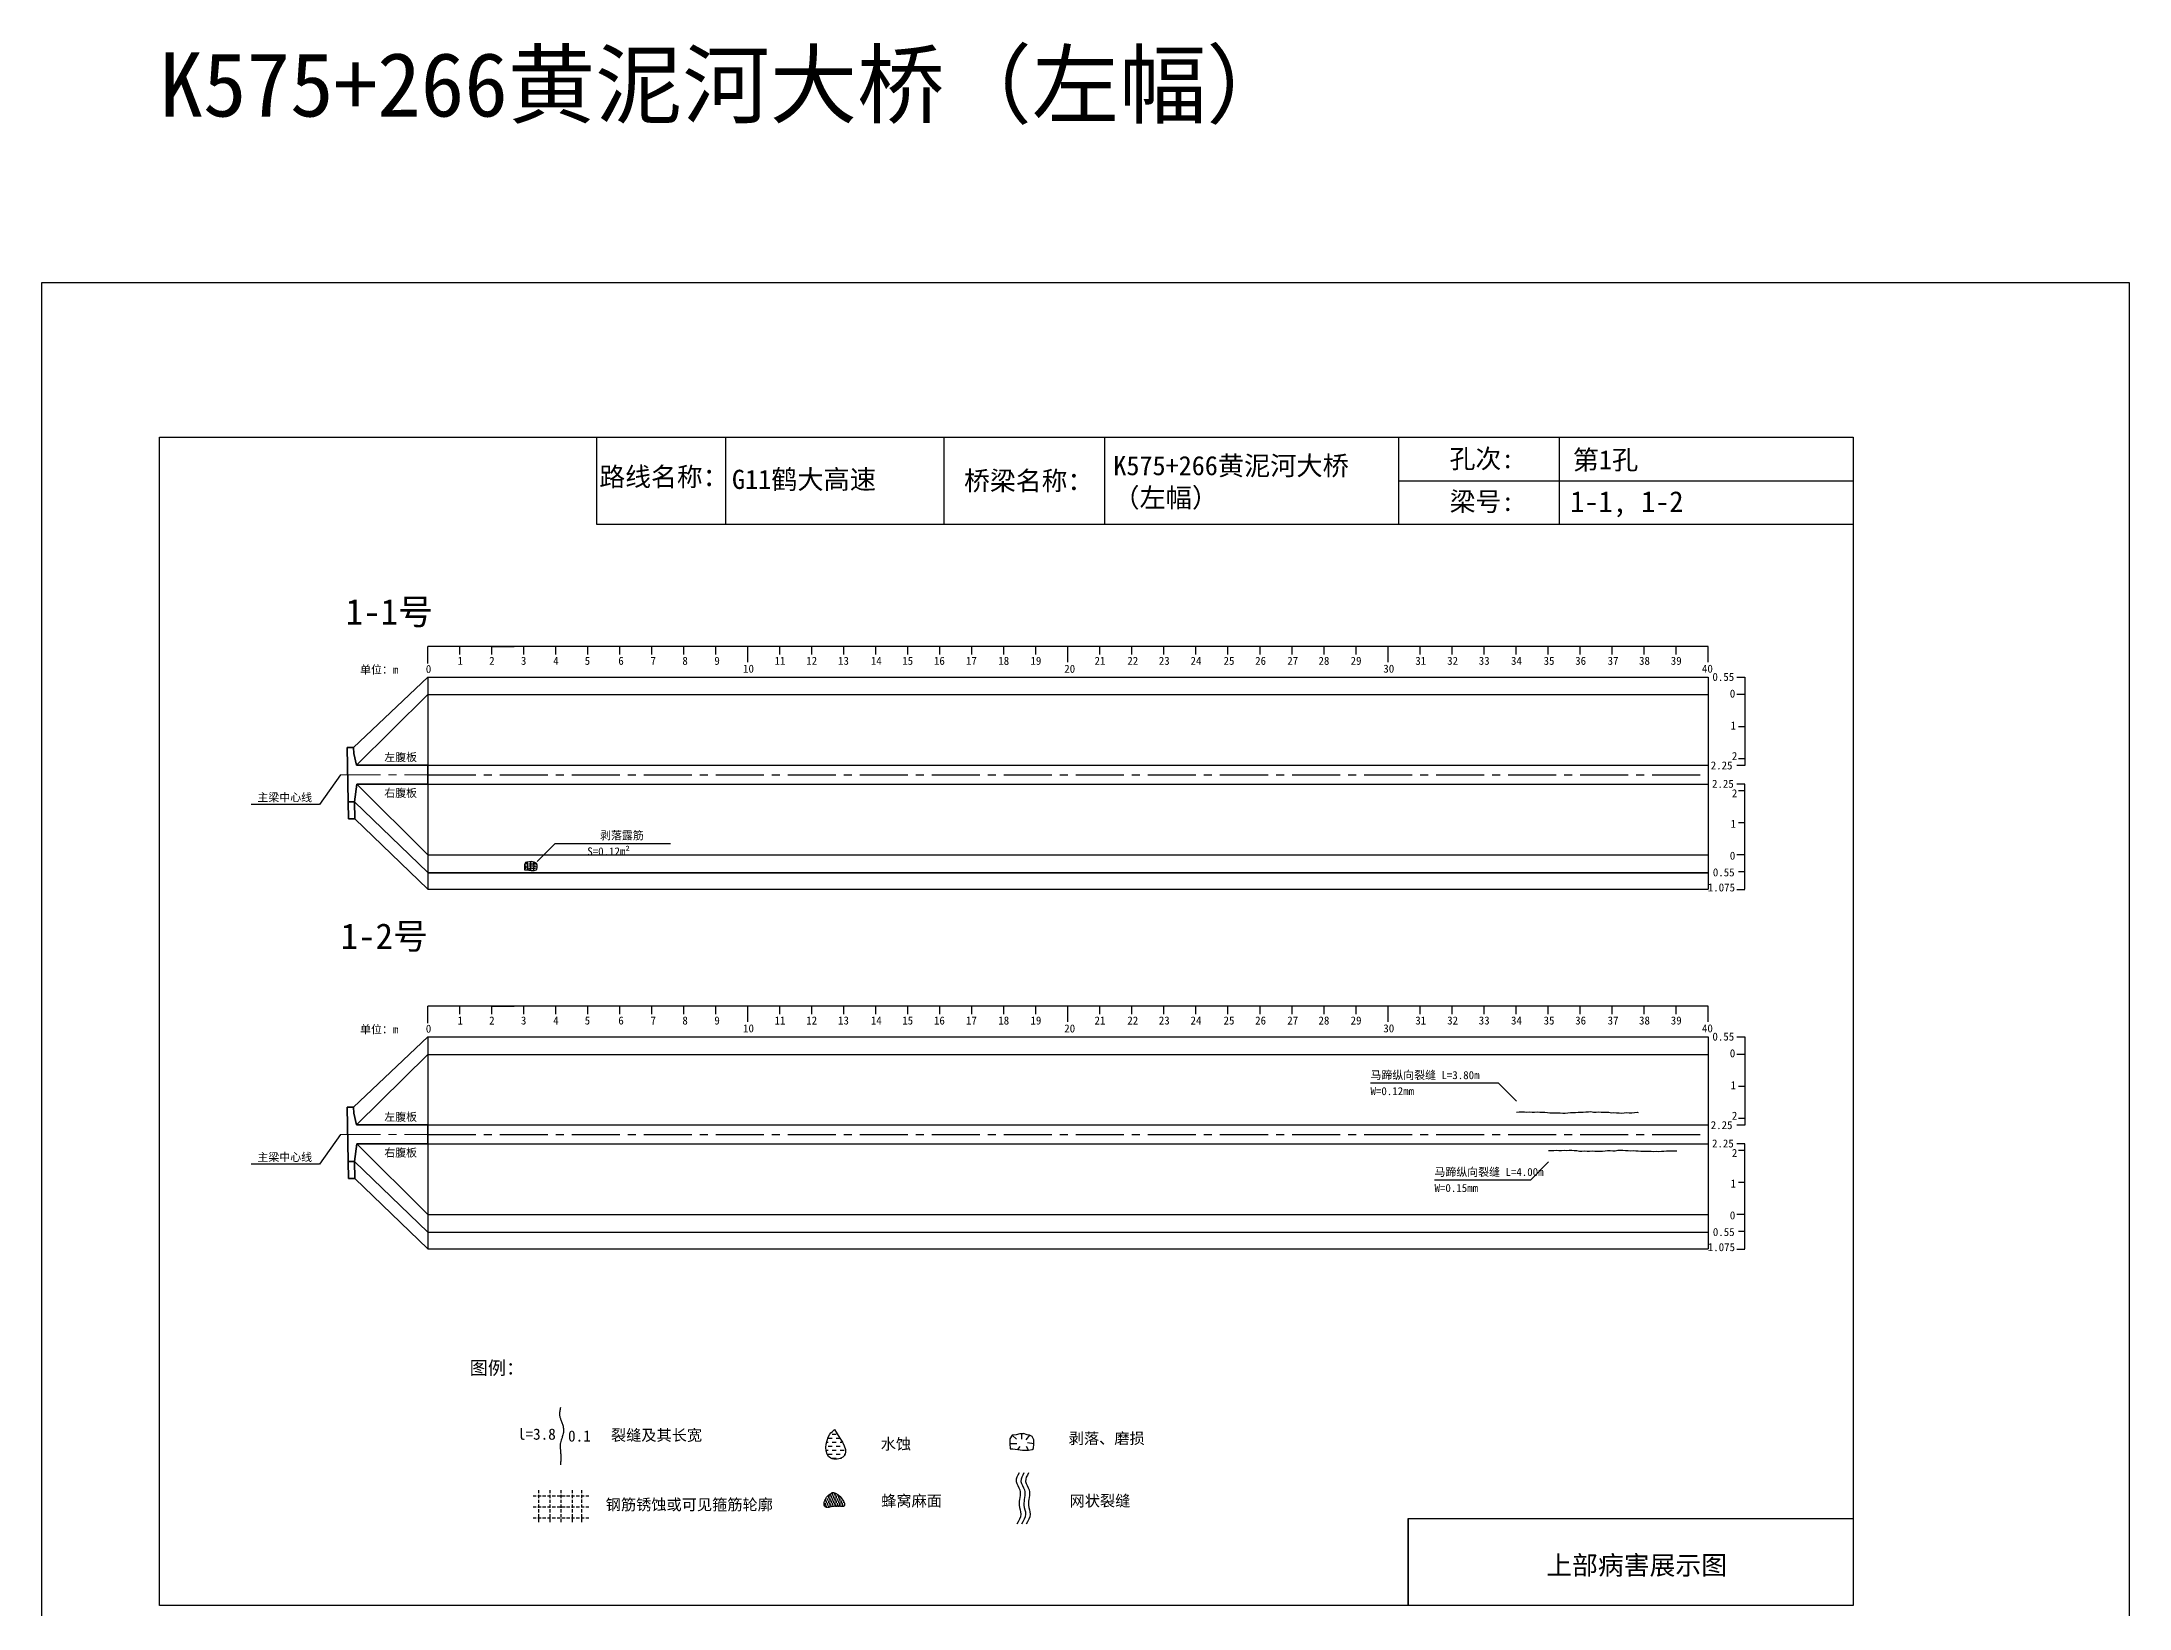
# Model space of a CAD drawing. Header units: millimetres. Extents: x -37 to 615, y -7153 to 23.
# Drawn here: x -37 to 615, y -466 to 23 of the extents above; entities that cross this region are included whole.
import ezdxf

# ---------------------------------------------------------------- set-up
doc = ezdxf.new("R2010")
doc.units = ezdxf.units.MM
for name, pattern in [('CENTER', [2, 1.25, -0.25, 0.25, -0.25]), ('CENTER2', [1.125, 0.75, -0.125, 0.125, -0.125]), ('DASHED', [0.75, 0.5, -0.25])]:
    doc.linetypes.add(name, pattern=pattern)
for name, color, linetype in [('加固措施', 7, 'Continuous'), ('图层1', 7, 'Continuous'), ('病害', 5, 'Continuous'), ('轮廓', 3, 'Continuous')]:
    doc.layers.add(name, color=color, linetype=linetype)
doc.layers.add('虚线', color=7, linetype='Continuous', lineweight=30)
doc.styles.get("Standard").update_dxf_attribs({"font": ''})
doc.styles.add('汉字', font='')
doc.styles.get('Standard').set_extended_font_data('SimSun')
doc.styles.get('汉字').set_extended_font_data('SimSun')
pattern_1 = [(0, (-2783.5002, -201.1734), (0.38480574, 0.76961148), [0, -0.76961148])]
pattern_2 = [(0, (-4794.9262, -487.88576), (0.38480574, 0.76961148), [0, -0.76961148])]
pattern_3 = [(0, (-2240.9707, -124.7498), (1.2467706, 1.2467706), [1.2467706, -1.2467706])]

# ---------------------------------------------------------------- blocks, each defined once
blk = doc.blocks.new('adfsd')
at = {"lineweight": -2, "ltscale": 0.5}
for p, q in [((1140.897, -3083.694), (1140.936, -3083.729)), ((1140.983, -3083.682), (1140.981, -3083.729)), ((1141.053, -3083.694), (1141.022, -3083.735)), ((1140.876, -3083.768), (1140.94, -3083.769)), ((1140.948, -3083.824), (1140.969, -3083.796)), ((1141.045, -3083.83), (1141.028, -3083.796)), ((1141.094, -3083.772), (1141.036, -3083.763))]:
    blk.add_line(p, q, dxfattribs=at)
blk.add_lwpolyline([(1141, -3083.682), (1140.967, -3083.682), (1140.934, -3083.69), (1140.897, -3083.694), (1140.876, -3083.727), (1140.876, -3083.768), (1140.88, -3083.818), (1140.905, -3083.818), (1140.991, -3083.83), (1141.045, -3083.83), (1141.078, -3083.822), (1141.09, -3083.814), (1141.094, -3083.772), (1141.094, -3083.735), (1141.078, -3083.707), (1141.053, -3083.694), (1141.033, -3083.69), (1141, -3083.678)], dxfattribs=at)
blk = doc.blocks.new('chi')
at = {"color": 0}
for p, q in [((1147.409, -3079.329), (1147.409, -3078.8)), ((1187.409, -3078.8), (1147.409, -3078.8)), ((1148.409, -3079.041), (1148.409, -3078.8)), ((1149.409, -3079.041), (1149.409, -3078.8)), ((1149.409, -3078.8), (1150.109, -3078.8)), ((1150.409, -3079.041), (1150.409, -3078.8)), ((1151.409, -3079.041), (1151.409, -3078.8)), ((1152.409, -3079.041), (1152.409, -3078.8)), ((1153.409, -3079.041), (1153.409, -3078.8)), ((1154.409, -3079.041), (1154.409, -3078.8)), ((1155.409, -3079.041), (1155.409, -3078.8)), ((1156.409, -3079.041), (1156.409, -3078.8)), ((1157.409, -3079.283), (1157.409, -3078.8)), ((1158.409, -3079.041), (1158.409, -3078.8)), ((1159.409, -3079.041), (1159.409, -3078.8)), ((1160.409, -3079.041), (1160.409, -3078.8)), ((1161.409, -3079.041), (1161.409, -3078.8)), ((1162.409, -3079.041), (1162.409, -3078.8)), ((1163.409, -3079.041), (1163.409, -3078.8)), ((1164.409, -3079.041), (1164.409, -3078.8)), ((1165.409, -3079.041), (1165.409, -3078.8)), ((1166.409, -3079.041), (1166.409, -3078.8)), ((1167.409, -3079.283), (1167.409, -3078.8)), ((1168.409, -3079.041), (1168.409, -3078.8)), ((1169.409, -3079.041), (1169.409, -3078.8)), ((1170.409, -3079.041), (1170.409, -3078.8)), ((1171.409, -3079.041), (1171.409, -3078.8)), ((1172.409, -3079.041), (1172.409, -3078.8)), ((1173.409, -3079.041), (1173.409, -3078.8)), ((1174.409, -3079.041), (1174.409, -3078.8)), ((1175.409, -3079.041), (1175.409, -3078.8)), ((1176.409, -3079.041), (1176.409, -3078.8)), ((1177.409, -3079.283), (1177.409, -3078.8)), ((1178.409, -3079.041), (1178.409, -3078.8)), ((1179.409, -3079.041), (1179.409, -3078.8)), ((1180.409, -3079.041), (1180.409, -3078.8)), ((1181.409, -3079.041), (1181.409, -3078.8)), ((1182.409, -3079.041), (1182.409, -3078.8)), ((1183.409, -3079.041), (1183.409, -3078.8)), ((1184.409, -3079.041), (1184.409, -3078.8)), ((1185.409, -3079.041), (1185.409, -3078.8)), ((1186.409, -3079.041), (1186.409, -3078.8)), ((1187.409, -3079.283), (1187.409, -3078.8))]:
    blk.add_line(p, q, dxfattribs=at)
for s, p in [('0', (1147.349, -3079.623)), ('1', (1148.339, -3079.368)), ('2', (1149.328, -3079.368)), ('3', (1150.319, -3079.368)), ('4', (1151.329, -3079.368)), ('5', (1152.313, -3079.368)), ('6', (1153.363, -3079.368)), ('7', (1154.37, -3079.368)), ('8', (1155.363, -3079.368)), ('9', (1156.363, -3079.368)), ('10', (1157.259, -3079.613)), ('11', (1158.242, -3079.368)), ('12', (1159.233, -3079.368)), ('13', (1160.227, -3079.368)), ('14', (1161.252, -3079.368)), ('15', (1162.233, -3079.368)), ('16', (1163.223, -3079.368)), ('17', (1164.224, -3079.368)), ('18', (1165.232, -3079.368)), ('19', (1166.238, -3079.368)), ('20', (1167.294, -3079.617)), ('21', (1168.24, -3079.368)), ('22', (1169.264, -3079.368)), ('23', (1170.247, -3079.368)), ('24', (1171.24, -3079.368)), ('25', (1172.271, -3079.368)), ('26', (1173.258, -3079.368)), ('27', (1174.261, -3079.368)), ('28', (1175.236, -3079.368)), ('29', (1176.24, -3079.368)), ('30', (1177.262, -3079.613)), ('31', (1178.261, -3079.368)), ('32', (1179.256, -3079.368)), ('33', (1180.243, -3079.368)), ('34', (1181.251, -3079.368)), ('35', (1182.269, -3079.368)), ('36', (1183.256, -3079.368)), ('37', (1184.269, -3079.368)), ('38', (1185.251, -3079.368)), ('39', (1186.242, -3079.368)), ('40', (1187.216, -3079.613))]:
    blk.add_text(s, height=0.25).set_placement(p)
blk = doc.blocks.new('kopp')
at = {"color": 0}
for p, q in [((1188.308, -3078.25), (1188.558, -3078.25)), ((1188.558, -3078.25), (1188.558, -3078.8)), ((1188.558, -3078.8), (1188.308, -3078.8)), ((1188.558, -3078.8), (1188.558, -3079.8)), ((1188.558, -3079.8), (1188.358, -3079.8)), ((1188.558, -3079.8), (1188.558, -3079.8)), ((1188.558, -3079.8), (1188.558, -3080.8)), ((1188.558, -3081.009), (1188.308, -3081.009)), ((1188.558, -3080.8), (1188.358, -3080.8)), ((1188.558, -3080.8), (1188.558, -3081.009)), ((1188.558, -3081.592), (1188.308, -3081.592)), ((1188.558, -3081.8), (1188.358, -3081.8)), ((1188.558, -3081.8), (1188.558, -3081.592)), ((1188.558, -3082.8), (1188.558, -3081.8)), ((1188.558, -3082.8), (1188.358, -3082.8)), ((1188.558, -3083.8), (1188.558, -3082.8)), ((1188.558, -3082.8), (1188.558, -3082.8)), ((1188.558, -3083.8), (1188.308, -3083.8)), ((1188.558, -3084.875), (1188.558, -3083.8)), ((1188.558, -3084.338), (1188.358, -3084.338)), ((1188.308, -3084.888), (1188.558, -3084.888))]:
    blk.add_line(p, q, dxfattribs=at)
for s, p in [('0.55', (1187.543, -3078.37)), ('0', (1188.086, -3078.891)), ('1', (1188.109, -3079.89)), ('2', (1188.15, -3080.842)), ('2.25', (1187.49, -3081.135)), ('2.25', (1187.53, -3081.708)), ('2', (1188.15, -3082.006)), ('1', (1188.109, -3082.959)), ('0', (1188.086, -3083.954)), ('0.55', (1187.556, -3084.474)), ('1.075', (1187.398, -3084.946))]:
    blk.add_text(s, height=0.25).set_placement(p)

msp = doc.modelspace()

# ---------------------------------------------------------------- hatches: boundary and pattern name
at = {"layer": '加固措施', "lineweight": -2}
h = msp.add_hatch(dxfattribs=at)
h.set_pattern_fill('DASH', color=256, scale=0.626645)
h.set_pattern_definition(pattern_3)
edge = h.paths.add_edge_path()
edge.add_spline(control_points=[(210.85, -410.12), (210.36, -410.55), (208.03, -412.61), (207.41, -420.1), (216.74, -418.77), (213.29, -413.7), (210.85, -410.12)], knot_values=[0, 0, 0, 0, 3.237042, 15.187225, 21.182779, 35.601669, 35.601669, 35.601669, 35.601669], degree=3, periodic=0)
h = msp.add_hatch(dxfattribs=at)
h.set_pattern_fill('DASH', color=256, scale=0.626645)
h.set_pattern_definition(pattern_3)
edge = h.paths.add_edge_path()
edge.add_spline(control_points=[(210.85, -410.12), (210.36, -410.55), (208.03, -412.61), (207.41, -420.1), (216.74, -418.77), (213.29, -413.7), (210.85, -410.12)], knot_values=[0, 0, 0, 0, 3.237042, 15.187225, 21.182779, 35.601669, 35.601669, 35.601669, 35.601669], degree=3, periodic=0)
h = msp.add_hatch(dxfattribs=at)
h.set_pattern_fill('DOTS', scale=0.696272)
h.set_pattern_definition(pattern_1)
edge = h.paths.add_edge_path()
edge.add_spline(control_points=[(210.19, -429.78), (209.15, -430.49), (207.68, -431.51), (207.52, -435.25), (211, -433.53), (215.72, -434.88), (212.21, -429.7), (210.31, -429.78), (210.19, -429.78)], knot_values=[0, 0, 0, 0, 5.205471, 7.397577, 12.944796, 16.169923, 23.88441, 24.400432, 24.400432, 24.400432, 24.400432], degree=3, periodic=0)
h = msp.add_hatch(dxfattribs=at)
h.set_pattern_fill('DOTS', scale=0.696272)
h.set_pattern_definition(pattern_1)
edge = h.paths.add_edge_path()
edge.add_spline(control_points=[(210.19, -429.78), (209.15, -430.49), (207.68, -431.51), (207.52, -435.25), (211, -433.53), (215.72, -434.88), (212.21, -429.7), (210.31, -429.78), (210.19, -429.78)], knot_values=[0, 0, 0, 0, 5.205471, 7.397577, 12.944796, 16.169923, 23.88441, 24.400432, 24.400432, 24.400432, 24.400432], degree=3, periodic=0)
at = {"layer": '病害', "lineweight": -2}
h = msp.add_hatch(dxfattribs=at)
h.set_pattern_fill('DOTS', color=4, scale=0.696272, style=0)
h.set_pattern_definition(pattern_2)
edge = h.paths.add_edge_path()
edge.add_spline(control_points=[(210.19, -429.78), (209.15, -430.49), (207.68, -431.51), (207.52, -435.25), (211, -433.53), (215.72, -434.88), (212.21, -429.7), (210.31, -429.78), (210.19, -429.78)], knot_values=[0, 0, 0, 0, 1.041094, 1.479515, 2.588959, 3.233985, 4.776882, 4.880086, 4.880086, 4.880086, 4.880086], degree=3, periodic=0)
h = msp.add_hatch(dxfattribs=at)
h.set_pattern_fill('DOTS', color=4, scale=0.696272, style=0)
h.set_pattern_definition(pattern_2)
edge = h.paths.add_edge_path()
edge.add_spline(control_points=[(210.19, -429.78), (209.15, -430.49), (207.68, -431.51), (207.52, -435.25), (211, -433.53), (215.72, -434.88), (212.21, -429.7), (210.31, -429.78), (210.19, -429.78)], knot_values=[0, 0, 0, 0, 1.041094, 1.479515, 2.588959, 3.233985, 4.776882, 4.880086, 4.880086, 4.880086, 4.880086], degree=3, periodic=0)

# ---------------------------------------------------------------- linework, layer by layer
at = {"color": 0, "linetype": 'ByBlock'}
for p, q in [((0, -100.15), (529.17, -100.15)), ((0, -465), (0, -100.15)), ((136.5, -100.15), (136.5, -127.28)), ((245.1, -100.15), (245.1, -127.28)), ((387.13, -100.15), (387.13, -127.28)), ((437.29, -100.21), (437.29, -127.34)), ((529.17, -100.15), (529.17, -465)), ((136.5, -127.28), (529.17, -127.28)), ((390.12, -465), (390.12, -437.88)), ((390.12, -437.88), (529.17, -437.88)), ((529.17, -465), (0, -465))]:
    msp.add_line(p, q, dxfattribs=at)
at = {"color": 0}
for p, q in [((60.65, -197.07), (83.82, -175.07)), ((83.82, -175.07), (83.82, -241.32)), ((83.82, -175.07), (483.82, -175.07)), ((483.82, -175.07), (483.82, -241.32)), ((61.57, -202.57), (83.82, -180.57)), ((56.57, -205.57), (49.96, -214.83)), ((61.64, -208.57), (83.82, -230.57)), ((83.82, -202.57), (483.82, -202.57)), ((83.82, -208.57), (483.82, -208.57)), ((483.82, -202.57), (483.82, -205.57)), ((49.96, -214.83), (28.63, -214.83)), ((60.99, -214.07), (83.82, -236.07)), ((61.09, -219.32), (83.82, -241.32)), ((83.82, -230.57), (483.82, -230.57)), ((83.82, -236.07), (483.82, -236.07)), ((83.82, -236.19), (483.82, -236.19)), ((83.82, -241.32), (483.82, -241.32)), ((60.65, -309.41), (83.82, -287.41)), ((61.57, -314.92), (83.82, -292.91)), ((83.82, -287.41), (83.82, -353.66)), ((83.82, -287.41), (483.82, -287.41)), ((83.82, -292.91), (483.82, -292.91)), ((483.82, -287.41), (483.82, -353.66)), ((56.57, -317.91), (49.96, -327.17)), ((83.82, -314.91), (483.82, -314.91)), ((483.82, -314.91), (483.82, -317.91)), ((61.64, -320.91), (83.82, -342.91)), ((83.82, -320.91), (483.82, -320.91)), ((49.96, -327.17), (28.63, -327.17)), ((60.99, -326.41), (83.82, -348.41)), ((61.09, -331.66), (83.82, -353.66)), ((83.82, -342.91), (483.82, -342.91)), ((83.82, -348.41), (483.82, -348.41)), ((83.82, -353.66), (483.82, -353.66))]:
    msp.add_line(p, q, dxfattribs=at)
msp.add_line((83.82, -180.57), (483.82, -180.57))
at = {"color": 1, "linetype": 'CENTER2', "ltscale": 20}
for p, q in [((83.82, -205.57), (483.82, -205.57)), ((83.82, -317.91), (483.82, -317.91))]:
    msp.add_line(p, q, dxfattribs=at)
at = {"color": 1, "linetype": 'DASHED'}
for p, q in [((114, -233.37), (118, -233.37)), ((114, -234.07), (118, -234.07)), ((114, -234.77), (118, -234.77)), ((115, -235.46), (115, -232.67)), ((116, -235.46), (116, -232.67)), ((117, -235.46), (117, -232.67))]:
    msp.add_line(p, q, dxfattribs=at)
at = {"color": 7}
for p, q in [((114, -234.33), (115.18, -234.35)), ((114.38, -232.98), (115.1, -233.61)), ((115.96, -232.75), (115.92, -233.61)), ((117.25, -232.98), (116.67, -233.72)), ((118, -234.41), (116.93, -234.24)), ((115.32, -235.35), (115.7, -234.84)), ((117.09, -235.46), (116.78, -234.84))]:
    msp.add_line(p, q, dxfattribs=at)
at = {"color": 1, "linetype": 'DASHED', "ltscale": 2}
for p, q in [((118.45, -429.01), (118.45, -439.45)), ((118.45, -429.01), (118.45, -439.45)), ((121.93, -429.01), (121.93, -439.45)), ((121.93, -429.01), (121.93, -439.45)), ((125.41, -429.01), (125.41, -439.45)), ((125.41, -429.01), (125.41, -439.45)), ((128.89, -429.01), (128.89, -439.45)), ((128.89, -429.01), (128.89, -439.45)), ((131.87, -428.98), (131.87, -439.43)), ((131.87, -428.98), (131.87, -439.43)), ((116.71, -430.75), (134.11, -430.75)), ((116.71, -430.75), (134.11, -430.75)), ((116.71, -434.23), (134.11, -434.23)), ((116.71, -434.23), (134.11, -434.23)), ((116.71, -437.71), (134.11, -437.71)), ((116.71, -437.71), (134.11, -437.71))]:
    msp.add_line(p, q, dxfattribs=at)
at = {"color": 3, "linetype": 'ByBlock'}
msp.add_lwpolyline([(-36.77, -51.81), (615.38, -51.81), (615.38, -512.93), (-36.77, -512.93)], close=True, dxfattribs=at)
at = {"color": 7}
for points in [[(118, -232.67), (123.66, -227.02), (159.66, -227.02)], [(116.26, -232.75), (115.66, -232.75), (115.06, -232.9), (114.38, -232.98), (114, -233.58), (114, -234.33), (114.08, -235.24), (114.53, -235.24), (116.11, -235.46), (117.09, -235.46), (117.7, -235.31), (117.92, -235.16), (118, -234.41), (118, -233.73), (117.7, -233.2), (117.25, -232.98), (116.87, -232.9), (116.26, -232.67)], [(424, -307.55), (418.34, -301.9), (378.34, -301.9)], [(424, -310.95), (424.8, -310.91), (425.6, -310.86), (426.4, -310.91), (427.2, -310.96), (428, -310.91), (428.8, -310.95), (429.6, -310.92), (430.4, -310.9), (431.2, -311.01), (432, -310.97), (432.8, -311.01), (433.6, -311.04), (434.4, -311.16), (435.2, -311.16), (436, -311.19), (436.8, -311.14), (437.6, -311.16), (438.4, -311.24), (439.2, -311.25), (440, -311.19), (440.8, -311.03), (441.6, -311.12), (442.4, -311.03), (443.2, -310.95), (444, -311), (444.8, -310.97), (445.6, -310.84), (446.4, -310.82), (447.2, -310.78), (448, -310.95), (448.8, -310.93), (449.6, -310.82), (450.4, -311), (451.2, -311.01), (452, -310.92), (452.8, -310.96), (453.6, -311.13), (454.4, -311.09), (455.2, -311.15), (456, -311.15), (456.8, -311.23), (457.6, -311.2), (458.4, -311.1), (459.2, -311.16), (460, -311.18), (460.8, -311.06), (461.6, -311.01), (462, -311.03)], [(434, -322.93), (434.8, -322.94), (435.6, -322.95), (436.4, -322.82), (437.2, -322.98), (438, -322.89), (438.8, -322.81), (439.6, -322.92), (440.4, -322.85), (441.2, -322.83), (442, -322.98), (442.8, -322.94), (443.6, -323.13), (444.4, -323.12), (445.2, -323.01), (446, -323.14), (446.8, -323.19), (447.6, -323.09), (448.4, -323.19), (449.2, -323.13), (450, -323.12), (450.8, -323.2), (451.6, -323.06), (452.4, -322.99), (453.2, -322.97), (454, -323.05), (454.8, -323.01), (455.6, -322.87), (456.4, -322.86), (457.2, -322.83), (458, -322.92), (458.8, -322.97), (459.6, -323.01), (460.4, -322.98), (461.2, -323), (462, -323.06), (462.8, -323.13), (463.6, -323.15), (464.4, -323.13), (465.2, -323.14), (466, -323.19), (466.8, -323.27), (467.6, -323.2), (468.4, -323.24), (469.2, -323.12), (470, -323.14), (470.8, -323.09), (471.6, -323.07), (472.4, -323.01), (473.2, -323.04), (474, -323.03)], [(434, -326.5), (428.34, -332.16), (398.34, -332.16)]]:
    msp.add_lwpolyline(points, dxfattribs=at)
for points in [[(268.59, -423.64), (268.08, -424.53), (267.03, -426.33), (269.71, -429.45), (267.97, -433.1), (269.63, -436.74), (268.46, -438.65), (267.82, -439.69)], [(268.59, -423.64), (268.08, -424.53), (267.03, -426.33), (269.71, -429.45), (267.97, -433.1), (269.63, -436.74), (268.46, -438.65), (267.82, -439.69)], [(270.07, -423.64), (269.55, -424.53), (268.51, -426.33), (271.18, -429.45), (269.44, -433.1), (271.1, -436.74), (269.94, -438.65), (269.3, -439.69)], [(270.07, -423.64), (269.55, -424.53), (268.51, -426.33), (271.18, -429.45), (269.44, -433.1), (271.1, -436.74), (269.94, -438.65), (269.3, -439.69)], [(271.52, -423.64), (271, -424.53), (269.96, -426.33), (272.63, -429.45), (270.89, -433.1), (272.55, -436.74), (271.39, -438.65), (270.75, -439.69)], [(271.52, -423.64), (271, -424.53), (269.96, -426.33), (272.63, -429.45), (270.89, -433.1), (272.55, -436.74), (271.39, -438.65), (270.75, -439.69)]]:
    msp.add_open_spline(points, degree=3, knots=[0, 0, 0, 0, 2.808133, 5.677796, 10.461234, 13.324406, 16.732801, 16.732801, 16.732801, 16.732801])
at = {"lineweight": -2}
msp.add_open_spline([(210.19, -429.78), (209.15, -430.49), (207.68, -431.51), (207.52, -435.25), (211, -433.53), (215.72, -434.88), (212.21, -429.7), (210.31, -429.78), (210.19, -429.78)], degree=3, knots=[0, 0, 0, 0, 3.624423, 5.150725, 9.013098, 11.258664, 16.630045, 16.989336, 16.989336, 16.989336, 16.989336], dxfattribs=at)
msp.add_open_spline([(210.19, -429.78), (209.15, -430.49), (207.68, -431.51), (207.52, -435.25), (211, -433.53), (215.72, -434.88), (212.21, -429.7), (210.31, -429.78), (210.19, -429.78)], degree=3, knots=[0, 0, 0, 0, 3.624423, 5.150725, 9.013098, 11.258664, 16.630045, 16.989336, 16.989336, 16.989336, 16.989336], dxfattribs=at)
at = {"layer": '加固措施', "lineweight": -2}
msp.add_open_spline([(210.85, -410.12), (210.36, -410.55), (208.03, -412.61), (207.41, -420.1), (216.74, -418.77), (213.29, -413.7), (210.85, -410.12)], degree=3, knots=[0, 0, 0, 0, 2.028466, 9.51698, 13.274057, 22.309569, 22.309569, 22.309569, 22.309569], dxfattribs=at)
msp.add_open_spline([(210.85, -410.12), (210.36, -410.55), (208.03, -412.61), (207.41, -420.1), (216.74, -418.77), (213.29, -413.7), (210.85, -410.12)], degree=3, knots=[0, 0, 0, 0, 2.028466, 9.51698, 13.274057, 22.309569, 22.309569, 22.309569, 22.309569], dxfattribs=at)
at = {"layer": '图层1', "lineweight": -2}
msp.add_open_spline([(125.25, -403.18), (125.22, -403.39), (125.18, -403.61), (125.07, -404.25), (125.02, -404.65), (124.99, -405.22), (125, -405.4), (125.02, -405.69), (125.03, -405.79), (125.06, -406), (125.09, -406.11), (125.19, -406.49), (125.29, -406.79), (125.54, -407.43), (125.69, -407.78), (125.96, -408.54), (126.09, -408.96), (126.21, -409.66), (126.24, -409.94), (126.25, -410.49), (126.23, -410.75), (126.16, -411.26), (126.11, -411.5), (126, -411.97), (125.93, -412.19), (125.76, -412.75), (125.64, -413.07), (125.45, -413.67), (125.36, -413.96), (125.27, -414.34), (125.24, -414.46), (125.21, -414.68), (125.2, -414.77), (125.18, -414.97), (125.17, -415.08), (125.17, -415.46), (125.18, -415.75), (125.23, -416.38), (125.27, -416.71), (125.33, -417.3), (125.35, -417.54), (125.38, -418), (125.39, -418.22), (125.4, -418.64), (125.4, -418.84), (125.39, -419.46), (125.37, -419.86), (125.32, -420.55), (125.3, -420.85), (125.27, -421.15)], degree=3, knots=[0, 0, 0, 0, 0.93103, 0.93103, 2.904338, 2.904338, 3.933552, 3.933552, 4.598026, 4.598026, 5.2625, 5.2625, 6.799065, 6.799065, 8.335629, 8.335629, 9.872194, 9.872194, 10.744529, 10.744529, 11.616864, 11.616864, 12.4892, 12.4892, 13.361535, 13.361535, 14.755665, 14.755665, 16.149795, 16.149795, 16.835641, 16.835641, 17.410365, 17.410365, 17.98509, 17.98509, 19.45733, 19.45733, 20.929571, 20.929571, 21.910052, 21.910052, 22.722819, 22.722819, 23.535585, 23.535585, 25.161117, 25.161117, 26.428502, 26.428502, 26.428502, 26.428502], dxfattribs=at)
msp.add_open_spline([(125.25, -403.18), (125.22, -403.39), (125.18, -403.61), (125.07, -404.25), (125.02, -404.65), (124.99, -405.22), (125, -405.4), (125.02, -405.69), (125.03, -405.79), (125.06, -406), (125.09, -406.11), (125.19, -406.49), (125.29, -406.79), (125.54, -407.43), (125.69, -407.78), (125.96, -408.54), (126.09, -408.96), (126.21, -409.66), (126.24, -409.94), (126.25, -410.49), (126.23, -410.75), (126.16, -411.26), (126.11, -411.5), (126, -411.97), (125.93, -412.19), (125.76, -412.75), (125.64, -413.07), (125.45, -413.67), (125.36, -413.96), (125.27, -414.34), (125.24, -414.46), (125.21, -414.68), (125.2, -414.77), (125.18, -414.97), (125.17, -415.08), (125.17, -415.46), (125.18, -415.75), (125.23, -416.38), (125.27, -416.71), (125.33, -417.3), (125.35, -417.54), (125.38, -418), (125.39, -418.22), (125.4, -418.64), (125.4, -418.84), (125.39, -419.46), (125.37, -419.86), (125.32, -420.55), (125.3, -420.85), (125.27, -421.15)], degree=3, knots=[0, 0, 0, 0, 0.93103, 0.93103, 2.904338, 2.904338, 3.933552, 3.933552, 4.598026, 4.598026, 5.2625, 5.2625, 6.799065, 6.799065, 8.335629, 8.335629, 9.872194, 9.872194, 10.744529, 10.744529, 11.616864, 11.616864, 12.4892, 12.4892, 13.361535, 13.361535, 14.755665, 14.755665, 16.149795, 16.149795, 16.835641, 16.835641, 17.410365, 17.410365, 17.98509, 17.98509, 19.45733, 19.45733, 20.929571, 20.929571, 21.910052, 21.910052, 22.722819, 22.722819, 23.535585, 23.535585, 25.161117, 25.161117, 26.428502, 26.428502, 26.428502, 26.428502], dxfattribs=at)
at = {"layer": '病害', "color": 5}
for p, q in [((136.5, -100.15), (136.5, -127.28)), ((245.1, -100.15), (245.1, -127.28)), ((387.13, -100.15), (387.13, -127.28)), ((529.17, -100.15), (529.17, -127.28)), ((136.5, -127.28), (386.58, -127.28)), ((386.58, -127.28), (529.17, -127.28)), ((390.12, -437.88), (529.17, -437.88)), ((390.12, -437.88), (390.12, -465)), ((529.17, -437.88), (529.17, -465))]:
    msp.add_line(p, q, dxfattribs=at)
at = {"layer": '病害', "color": 0}
for p, q in [((176.83, -100.15), (176.83, -127.28)), ((295.25, -100.15), (295.25, -127.28)), ((387.14, -113.77), (529.17, -113.77))]:
    msp.add_line(p, q, dxfattribs=at)
at = {"layer": '虚线', "linetype": 'CENTER', "lineweight": 18, "ltscale": 10}
for p, q in [((56.57, -205.57), (83.82, -205.57)), ((56.57, -317.91), (83.82, -317.91))]:
    msp.add_line(p, q, dxfattribs=at)
at = {"layer": '轮廓', "color": 5, "lineweight": 35}
for p, q in [((58.99, -214.07), (58.65, -197.07)), ((58.65, -197.07), (60.65, -197.07)), ((60.69, -198.95), (60.65, -197.07)), ((61.57, -202.57), (60.69, -198.95)), ((60.99, -214.07), (61.63, -208.57)), ((83.82, -202.57), (61.57, -202.57)), ((83.82, -208.57), (61.63, -208.57)), ((83.82, -208.57), (83.82, -202.57)), ((58.99, -214.07), (60.99, -214.07)), ((59.09, -219.32), (58.99, -214.07)), ((61.09, -219.32), (60.99, -214.07)), ((59.09, -219.32), (61.09, -219.32)), ((58.99, -326.41), (58.65, -309.41)), ((58.65, -309.41), (60.65, -309.41)), ((60.69, -311.29), (60.65, -309.41)), ((61.57, -314.92), (60.69, -311.29)), ((83.82, -314.92), (61.57, -314.92)), ((83.82, -320.92), (83.82, -314.92)), ((60.99, -326.41), (61.63, -320.91)), ((83.82, -320.91), (61.63, -320.91)), ((58.99, -326.41), (60.99, -326.41)), ((59.09, -331.66), (58.99, -326.41)), ((59.09, -331.66), (61.09, -331.66)), ((61.09, -331.66), (60.99, -326.41))]:
    msp.add_line(p, q, dxfattribs=at)

# ---------------------------------------------------------------- block references
for name, p, xscale, yscale, zscale in [('chi', (-11390.27, 30622.43), 9.999999999994273, 9.999999999994273, 9.999999999994273), ('kopp', (-11390.27, 30607.43), 9.999999999994273, 9.999999999994273, 9.999999999994273), ('chi', (-11390.27, 30510.09), 9.999999999994273, 9.999999999994273, 9.999999999994273), ('kopp', (-11390.27, 30495.09), 9.999999999994273, 9.999999999994273, 9.999999999994273), ('adfsd', (-39452.38, 106942.64), 34.81359766870787, 34.81359766870787, 34.81359766870787), ('adfsd', (-39452.38, 106942.64), 34.81359766870787, 34.81359766870787, 34.81359766870787)]:
    msp.add_blockref(name, p, dxfattribs=dict(xscale=xscale, yscale=yscale, zscale=zscale))

# ---------------------------------------------------------------- texts
for s, height, p in [('K575+266黄泥河大桥（左幅）', 20, (0, 0)), ('单位：m', 2.5, (62.7, -174.01)), ('左腹板', 2.5, (70.24, -201.36)), ('主梁中心线', 2.5, (30.63, -213.92)), ('右腹板', 2.5, (70.24, -212.53)), ('单位：m', 2.5, (62.7, -286.35)), ('左腹板', 2.5, (70.24, -313.7)), ('主梁中心线', 2.5, (30.63, -326.27)), ('右腹板', 2.5, (70.24, -324.87))]:
    msp.add_text(s, height=height).set_placement(p)
at = {"color": 7}
for s, p in [('S=0.12m²', (133.66, -230.77)), ('剥落露筋', (137.66, -225.77)), ('马蹄纵向裂缝 L=3.80m', (378.34, -300.65)), ('W=0.12mm', (378.34, -305.65)), ('马蹄纵向裂缝 L=4.00m', (398.34, -330.91)), ('W=0.15mm', (398.34, -335.91))]:
    msp.add_text(s, height=2.5, dxfattribs=at).set_placement(p)
at = {"linetype": 'ByBlock', "attachment_point": 1, "style": '汉字'}
for s, insert, char_height, width in [('{\\C0;第1孔}', (441.52, -104.22), 6, 77.4135), ('{\\C0;G11鹤大高速}', (178.87, -110.32), 6, 62.8604), ('K575+266黄泥河大桥（左幅）', (298, -106.03), 6, 87.5474), ('{\\C0;1-1, 1-2}', (440.75, -117.02), 6.5, 84.1186), ('{\\C0;1-1号}', (58.2, -150.66), 8, 49.3496), ('{\\C0;1-2号}', (56.63, -251.99), 8, 49.3496)]:
    msp.add_mtext(s, dxfattribs=dict(at, insert=insert, char_height=char_height, width=width))
at = {"layer": '图层1', "style": '汉字'}
for s, p in [('孔次:', (403.05, -109.84)), ('路线名称：', (137.42, -115.46)), ('桥梁名称：', (251.38, -116.71)), ('梁号:', (403.08, -123.2)), ('上部病害展示图', (433.23, -455.44))]:
    msp.add_text(s, height=5.918, dxfattribs=at).set_placement(p)
at = {"layer": '图层1', "lineweight": -2, "attachment_point": 1}
for s, insert, char_height in [('图例：', (96.91, -388.77), 4.178), ('图例：', (96.91, -388.77), 4.178), ('l=3.8', (111.98, -409.79), 3.481), ('l=3.8', (111.98, -409.79), 3.481), ('0.1', (127.65, -410.37), 3.481), ('0.1', (127.65, -410.37), 3.481), ('裂缝及其长宽', (141.05, -410.12), 3.481), ('裂缝及其长宽', (141.05, -410.12), 3.481), ('剥落、磨损', (284.06, -411.11), 3.481), ('剥落、磨损', (284.06, -411.11), 3.481), ('水蚀', (225.33, -412.86), 3.481), ('水蚀', (225.33, -412.86), 3.481), ('蜂窝麻面', (225.48, -430.62), 3.481), ('蜂窝麻面', (225.48, -430.62), 3.481), ('网状裂缝', (284.32, -430.61), 3.481), ('网状裂缝', (284.32, -430.61), 3.481), ('钢筋锈蚀或可见箍筋轮廓', (139.42, -431.79), 3.4814), ('钢筋锈蚀或可见箍筋轮廓', (139.42, -431.79), 3.4814)]:
    msp.add_mtext(s, dxfattribs=dict(at, insert=insert, char_height=char_height))

doc.saveas('drawing.dxf')
